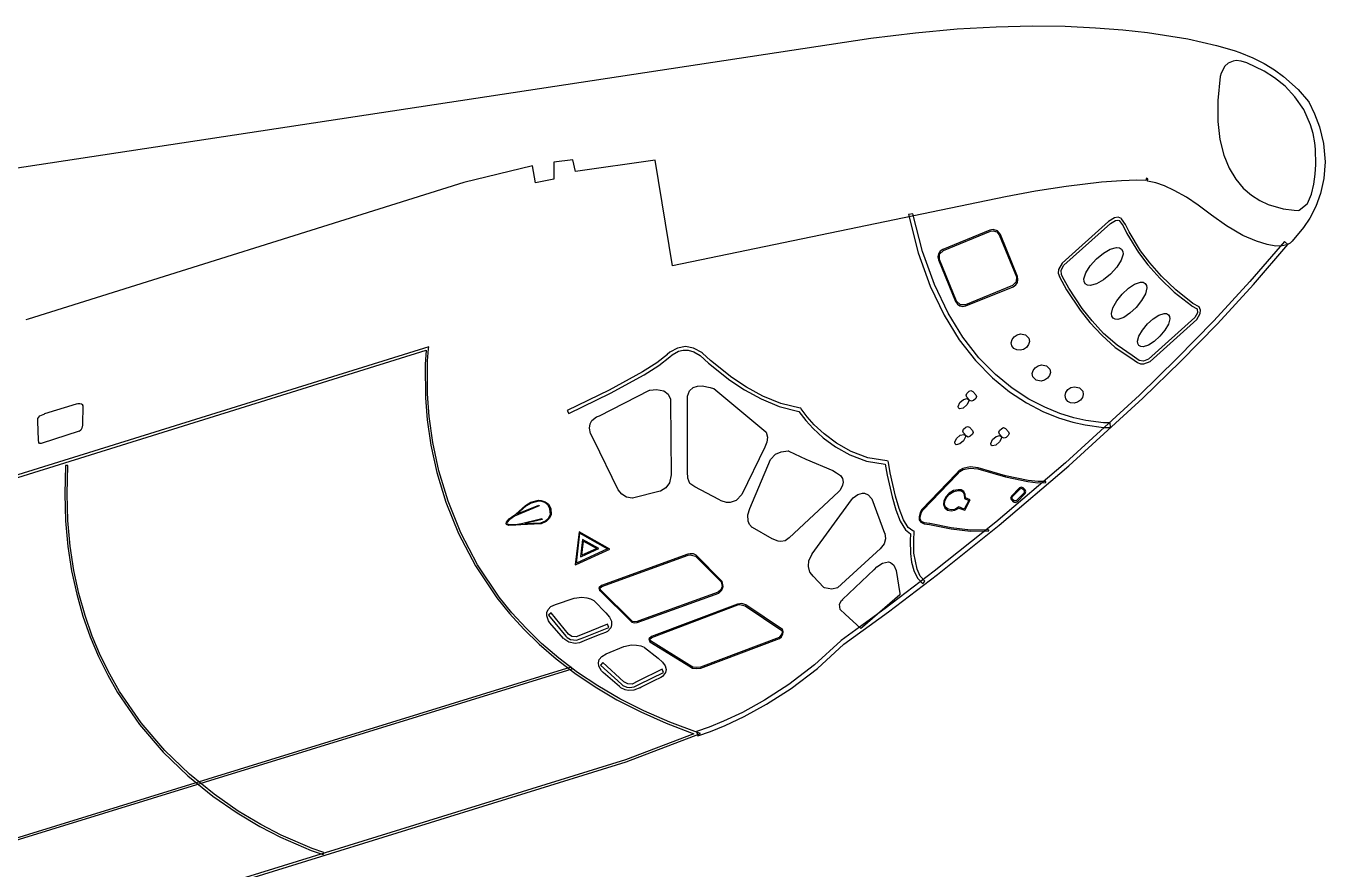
# Model space of a CAD drawing. Extents: x 0 to 206, y -21 to 101.
# Drawn here: x 63.08 to 89.4, y 20.18 to 37.27 of the extents above; entities that cross this region are included whole.
import ezdxf

# ---------------------------------------------------------------- set-up
doc = ezdxf.new("R2010")
doc.units = 0

msp = doc.modelspace()

# ---------------------------------------------------------------- linework, layer by layer
at = {"layer": 'F.SilkS'}
for p, q in [((80.1985, 37.0191), (81.103022, 37.13038)), ((81.103022, 37.13038), (81.949124, 37.206044)), ((81.949124, 37.206044), (82.737088, 37.250437)), ((82.737088, 37.250437), (83.466632, 37.266975)), ((83.466632, 37.266975), (84.13832, 37.259863)), ((84.13832, 37.259863), (84.751306, 37.232714)), ((84.751306, 37.232714), (85.306437, 37.189957)), ((85.306437, 37.189957), (85.803148, 37.134754)), ((85.803148, 37.134754), (86.620745, 37.004142)), ((61.9311, 34.2442), (80.1985, 37.01884)), ((80.1985, 37.01884), (80.1985, 37.0191)), ((86.620745, 37.004142), (87.206073, 36.871695)), ((87.206073, 36.871695), (87.558851, 36.769136)), ((87.558851, 36.769136), (87.677666, 36.727509)), ((87.677666, 36.727509), (87.938721, 36.623341)), ((87.938721, 36.623341), (88.172683, 36.505852)), ((87.37114, 36.451115), (87.295787, 36.312234)), ((87.442824, 36.51549), (87.37114, 36.451115)), ((87.541884, 36.557117), (87.442824, 36.51549)), ((87.601715, 36.564709), (87.541884, 36.557117)), ((87.703879, 36.555735), (87.601715, 36.564709)), ((87.821283, 36.518933), (87.703879, 36.555735)), ((88.169827, 36.349007), (87.821283, 36.518933)), ((88.378671, 36.215403), (88.169827, 36.349007)), ((88.172683, 36.505852), (88.380963, 36.378909)), ((88.380963, 36.378909), (88.564407, 36.246236)), ((87.278571, 36.243456), (87.228336, 35.757357)), ((87.295787, 36.312234), (87.278571, 36.243456)), ((88.591749, 36.044094), (88.378671, 36.215403)), ((88.564407, 36.246236), (88.861022, 35.97948)), ((88.794102, 35.830706), (88.591749, 36.044094)), ((88.971902, 35.571316), (88.794102, 35.830706)), ((88.861022, 35.97948), (89.069866, 35.736205)), ((87.228336, 35.757357), (87.227771, 35.332161)), ((89.110191, 35.262029), (88.971902, 35.571316)), ((89.069866, 35.736205), (89.071559, 35.734144)), ((89.071559, 35.734144), (89.073253, 35.732084)), ((89.073253, 35.732084), (89.192633, 35.489712)), ((87.227771, 35.332161), (87.270387, 34.964002)), ((89.192633, 35.489712), (89.29141, 35.221121)), ((89.160427, 35.087249), (89.110191, 35.262029)), ((89.195422, 34.898471), (89.160427, 35.087249)), ((89.29141, 35.221121), (89.370715, 34.88539)), ((87.270387, 34.964002), (87.349973, 34.648986)), ((89.207558, 34.771753), (89.195422, 34.898471)), ((89.215742, 34.459474), (89.207558, 34.771753)), ((89.370715, 34.88539), (89.402606, 34.513309)), ((74.158012, 34.552307), (73.777012, 34.504499)), ((73.777012, 34.504499), (73.7771, 34.1608)), ((74.215867, 34.320292), (74.158012, 34.552307)), ((75.831027, 34.550952), (74.215867, 34.320292)), ((76.178442, 32.409392), (75.831027, 34.550952)), ((87.349973, 34.648986), (87.46004, 34.383387)), ((89.402606, 34.513309), (89.379464, 34.175517)), ((73.34643, 34.430971), (71.95084, 34.096171)), ((73.404003, 34.086039), (73.34643, 34.430971)), ((87.46004, 34.383387), (87.59466, 34.162859)), ((89.177078, 34.06075), (89.205018, 34.264938)), ((89.205018, 34.264938), (89.215742, 34.459474)), ((71.95084, 34.096171), (63.12604, 31.327771)), ((73.7771, 34.1608), (73.404003, 34.086039)), ((84.156863, 34.013767), (83.534563, 33.916739)), ((84.8754, 34.1023), (84.156863, 34.013767)), ((84.876047, 34.102393), (84.8754, 34.1023)), ((85.2816, 34.130898), (84.876047, 34.102393)), ((85.586682, 34.144473), (85.2816, 34.130898)), ((85.772949, 34.138941), (85.586682, 34.144473)), ((85.782827, 34.184238), (85.772949, 34.138941)), ((85.813871, 34.167925), (85.782827, 34.184238)), ((85.806251, 34.122403), (85.813871, 34.167925)), ((85.974173, 34.085601), (85.806251, 34.122403)), ((86.147457, 34.028113), (85.974173, 34.085601)), ((86.347835, 33.936362), (86.147457, 34.028113)), ((87.59466, 34.162859), (87.747342, 33.983479)), ((87.747342, 33.983479), (87.911877, 33.84138)), ((89.125713, 33.858623), (89.177078, 34.06075)), ((89.379464, 34.175517), (89.312859, 33.87289)), ((82.931172, 33.806362), (76.178442, 32.409392)), ((83.534563, 33.916739), (82.931172, 33.806362)), ((86.597319, 33.797227), (86.347835, 33.936362)), ((86.833539, 33.635344), (86.597319, 33.797227)), ((87.911877, 33.84138), (88.081492, 33.732612)), ((88.081492, 33.732612), (88.249696, 33.652603)), ((89.045562, 33.670522), (89.125713, 33.858623)), ((89.312859, 33.87289), (89.214646, 33.605936)), ((81.0516, 33.4639), (80.961007, 33.444822)), ((80.961007, 33.444822), (81.159974, 32.668796)), ((81.051601, 33.463898), (81.0516, 33.4639)), ((81.24831, 32.695915), (81.051601, 33.463898)), ((87.102779, 33.431608), (86.833539, 33.635344)), ((87.405321, 33.217063), (87.102779, 33.431608)), ((88.249696, 33.652603), (88.555625, 33.56153)), ((88.555625, 33.56153), (88.776887, 33.532799)), ((88.776887, 33.532799), (88.8624, 33.530908)), ((88.8624, 33.530907), (88.877358, 33.531613)), ((88.877358, 33.531613), (89.041047, 33.662479)), ((89.041047, 33.662479), (89.045562, 33.670522)), ((89.214646, 33.605936), (89.095831, 33.375502)), ((85.017089, 33.305625), (84.074468, 32.458366)), ((84.1115, 32.417), (85.054121, 33.264287)), ((85.13788, 33.377197), (85.017089, 33.305625)), ((85.054121, 33.264287), (85.156568, 33.324965)), ((85.209, 33.3908), (85.13788, 33.377197)), ((85.156568, 33.324965), (85.20765, 33.335209)), ((85.20765, 33.335209), (85.2076, 33.3352)), ((85.207889, 33.335315), (85.233853, 33.325691)), ((85.209075, 33.390734), (85.2093, 33.3908)), ((85.275397, 33.362653), (85.209075, 33.390734)), ((85.233853, 33.325691), (85.310053, 33.218362)), ((85.276526, 33.361468), (85.275397, 33.362653)), ((85.358088, 33.24618), (85.276526, 33.361468)), ((85.310053, 33.218362), (85.386253, 33.062039)), ((85.359217, 33.243301), (85.358088, 33.24618)), ((85.43203, 33.094316), (85.359217, 33.243301)), ((87.739472, 33.02391), (87.405321, 33.217063)), ((88.968831, 33.182123), (88.735433, 32.909638)), ((89.095831, 33.375502), (88.968831, 33.182123)), ((82.613447, 33.129034), (81.659819, 32.739765)), ((81.668568, 32.7184), (82.622196, 33.107669)), ((82.6761, 33.141), (82.613447, 33.129034)), ((82.622196, 33.107669), (82.6761, 33.117999)), ((82.764151, 33.113711), (82.676098, 33.14103)), ((82.676098, 33.14103), (82.6761, 33.141)), ((82.6761, 33.117999), (82.6761, 33.118)), ((82.6761, 33.117971), (82.751171, 33.094631)), ((82.751171, 33.094631), (82.802536, 33.031921)), ((82.8237, 33.0407), (82.764151, 33.113711)), ((82.802536, 33.031921), (83.147976, 32.185368)), ((82.823719, 33.040589), (82.8237, 33.0407)), ((83.169159, 32.194064), (82.823719, 33.040589)), ((85.386253, 33.062039), (85.625577, 32.675)), ((85.666839, 32.712921), (85.43203, 33.094316)), ((88.012381, 32.904558), (87.739472, 33.02391)), ((88.231667, 32.83626), (88.012381, 32.904558)), ((88.735433, 32.909638), (88.693382, 32.868462)), ((81.159974, 32.668796), (81.403249, 31.991463)), ((81.488199, 32.027021), (81.24831, 32.695915)), ((81.572048, 32.652897), (81.559348, 32.59236)), ((81.606479, 32.704318), (81.572048, 32.652897)), ((81.592932, 32.538202), (81.593497, 32.644007)), ((81.593497, 32.644007), (81.668568, 32.7184)), ((81.659819, 32.739765), (81.606479, 32.704318)), ((84.771589, 32.54644), (84.912136, 32.663111)), ((84.912136, 32.663111), (85.051271, 32.745633)), ((85.051271, 32.745633), (85.1794, 32.7806)), ((85.1794, 32.7806), (85.236408, 32.773545)), ((85.236408, 32.773545), (85.281564, 32.744927)), ((85.309504, 32.64392), (85.271404, 32.521718)), ((85.281564, 32.744927), (85.306117, 32.698445)), ((85.306117, 32.698445), (85.309504, 32.64392)), ((85.625577, 32.675), (85.814384, 32.425544)), ((85.852823, 32.465807), (85.666839, 32.712921)), ((88.579, 32.8986), (87.880218, 32.086478)), ((87.950486, 32.02628), (88.650114, 32.839672)), ((88.403822, 32.808659), (88.231667, 32.83626)), ((88.534773, 32.811425), (88.403822, 32.808659)), ((88.629882, 32.834906), (88.534773, 32.811425)), ((88.650114, 32.839672), (88.578994, 32.898685)), ((88.693382, 32.868462), (88.629882, 32.834906)), ((81.559348, 32.59236), (81.571483, 32.529481)), ((81.571483, 32.529481), (81.5715, 32.5294)), ((81.5715, 32.5294), (81.91694, 31.68279)), ((81.938372, 31.691621), (81.592932, 32.538202)), ((84.074468, 32.458366), (84.004477, 32.331507)), ((84.058149, 32.317412), (84.111489, 32.417008)), ((84.111489, 32.417008), (84.1115, 32.417)), ((84.553996, 32.264923), (84.644307, 32.405752)), ((84.644307, 32.405752), (84.771589, 32.54644)), ((85.180811, 32.380889), (85.053811, 32.240088)), ((85.271404, 32.521718), (85.180811, 32.380889)), ((85.814384, 32.425544), (86.053144, 32.155119)), ((86.089607, 32.197442), (85.852823, 32.465807)), ((83.147976, 32.185368), (83.147411, 32.079563)), ((83.168594, 32.07062), (83.181294, 32.131156)), ((83.181294, 32.131156), (83.169159, 32.194064)), ((84.004477, 32.331507), (83.995728, 32.255561)), ((83.995728, 32.255561), (84.022257, 32.188731)), ((84.022257, 32.188731), (84.018306, 32.194404)), ((84.018306, 32.194404), (84.069953, 32.095457)), ((84.063229, 32.225802), (84.058149, 32.317412)), ((84.065486, 32.223206), (84.063229, 32.225802)), ((84.119391, 32.120393), (84.065486, 32.223206)), ((84.119673, 32.120139), (84.119391, 32.120393)), ((84.213371, 31.951116), (84.119673, 32.120139)), ((84.515896, 32.142721), (84.553996, 32.264923)), ((84.519282, 32.088083), (84.515896, 32.142721)), ((84.913264, 32.123417), (84.774129, 32.040754)), ((85.053811, 32.240088), (84.913264, 32.123417)), ((86.053144, 32.155119), (86.345808, 31.875973)), ((86.379449, 31.920159), (86.089607, 32.197442)), ((81.403249, 31.991463), (81.682931, 31.406191)), ((81.763365, 31.450357), (81.488199, 32.027021)), ((83.07234, 32.005226), (82.118712, 31.615957)), ((82.127195, 31.594483), (83.080823, 31.983752)), ((83.147411, 32.079563), (83.07234, 32.005226)), ((83.080823, 31.983752), (83.134163, 32.019199)), ((83.134163, 32.019199), (83.168594, 32.07062)), ((84.069953, 32.095457), (84.07, 32.0953)), ((84.07, 32.0953), (84.070282, 32.094877)), ((84.070282, 32.094877), (84.165109, 31.923427)), ((84.165109, 31.923427), (84.438582, 31.509379)), ((84.484586, 31.541781), (84.213371, 31.951116)), ((84.543553, 32.04146), (84.519282, 32.088083)), ((84.588709, 32.012871), (84.543553, 32.04146)), ((84.646, 32.0059), (84.588709, 32.012871)), ((84.774129, 32.040754), (84.646, 32.0059)), ((84.646, 32.0059), (84.646, 32.0059)), ((85.292859, 31.835157), (85.418166, 31.9529)), ((85.418166, 31.9529), (85.543755, 32.038498)), ((85.543755, 32.038498), (85.662006, 32.078771)), ((85.662006, 32.078771), (85.716193, 32.075582)), ((85.716193, 32.075582), (85.76022, 32.051339)), ((85.76022, 32.051339), (85.78562, 32.009175)), ((85.792393, 31.958206), (85.763606, 31.841169)), ((85.78562, 32.009175), (85.792393, 31.958206)), ((86.345808, 31.875973), (86.694917, 31.600299)), ((86.726018, 31.646234), (86.379449, 31.920159)), ((87.880218, 32.086478), (87.151521, 31.294507)), ((87.220942, 31.233321), (87.950486, 32.02628)), ((81.91694, 31.68279), (81.9525, 31.629563)), ((82.012879, 31.616408), (81.938372, 31.691621)), ((81.9525, 31.629563), (82.003864, 31.59516)), ((82.003864, 31.59516), (82.064542, 31.582545)), ((82.118712, 31.615957), (82.012879, 31.616408)), ((82.064542, 31.582545), (82.127195, 31.594483)), ((85.1049, 31.558015), (85.181664, 31.695655)), ((85.181664, 31.695655), (85.292859, 31.835157)), ((85.686842, 31.70367), (85.575647, 31.564139)), ((85.763606, 31.841169), (85.686842, 31.70367)), ((86.694917, 31.600299), (86.696046, 31.599368)), ((86.696046, 31.599368), (86.697457, 31.598578)), ((86.697457, 31.598578), (86.81345, 31.534824)), ((86.85076, 31.577541), (86.726018, 31.646234)), ((63.126322, 31.327546), (63.079473, 31.313039)), ((63.12604, 31.327771), (63.126322, 31.327546)), ((81.682931, 31.406191), (81.9914, 30.906319)), ((82.066189, 30.958952), (81.763365, 31.450357)), ((84.438582, 31.509379), (84.638113, 31.25727)), ((84.681577, 31.292777), (84.484586, 31.541781)), ((85.076396, 31.441119), (85.1049, 31.558015)), ((85.082887, 31.390122), (85.076396, 31.441119)), ((85.108569, 31.347986), (85.082887, 31.390122)), ((85.152596, 31.323602), (85.108569, 31.347986)), ((85.325034, 31.360685), (85.206501, 31.320299)), ((85.450623, 31.446396), (85.325034, 31.360685)), ((85.575647, 31.564139), (85.450623, 31.446396)), ((85.805678, 31.229256), (85.92026, 31.333339)), ((86.765472, 31.360072), (85.822568, 30.512842)), ((85.92026, 31.333339), (86.03456, 31.408354)), ((86.03456, 31.408354), (86.141522, 31.442729)), ((86.141522, 31.442729), (86.190064, 31.438947)), ((86.190064, 31.438947), (86.229293, 31.416595)), ((86.229293, 31.416595), (86.251871, 31.3781)), ((86.256951, 31.332182), (86.229293, 31.22728)), ((86.251871, 31.3781), (86.256951, 31.332182)), ((86.81853, 31.453064), (86.765472, 31.360072)), ((86.8025, 31.3188), (86.871927, 31.438039)), ((86.81345, 31.534824), (86.81853, 31.453064)), ((86.853864, 31.574098), (86.85076, 31.577541)), ((86.880111, 31.50978), (86.853864, 31.574098)), ((86.871927, 31.438039), (86.880111, 31.50978)), ((84.638113, 31.25727), (84.876873, 30.999601)), ((84.91695, 31.038664), (84.681577, 31.292777)), ((85.2065, 31.3203), (85.152596, 31.323602)), ((85.206501, 31.320299), (85.2065, 31.3203)), ((85.632111, 30.982848), (85.703231, 31.105417)), ((85.703231, 31.105417), (85.805678, 31.229256)), ((85.8596, 30.4716), (86.802504, 31.31883)), ((86.157891, 31.104711), (86.055727, 30.980844)), ((86.229293, 31.22728), (86.157891, 31.104711)), ((87.151521, 31.294507), (86.403068, 30.527117)), ((86.472207, 30.465169), (87.220942, 31.233321)), ((86.802504, 31.31883), (86.8025, 31.3188)), ((81.9914, 30.906319), (82.320189, 30.485244)), ((82.388769, 30.545948), (82.066189, 30.958952)), ((83.044425, 30.849917), (83.060794, 30.913614)), ((83.057125, 30.784836), (83.044425, 30.849917)), ((83.060794, 30.913614), (83.101716, 30.969268)), ((83.101716, 30.969268), (83.162111, 31.009965)), ((83.162111, 31.009965), (83.232667, 31.027886)), ((83.232667, 31.027886), (83.332291, 31.009033)), ((83.332291, 31.009033), (83.400024, 30.93845)), ((83.396073, 30.809672), (83.355151, 30.754243)), ((83.412442, 30.873369), (83.396073, 30.809672)), ((83.400024, 30.93845), (83.412442, 30.873369)), ((84.876873, 30.999601), (85.153451, 30.754773)), ((85.18873, 30.797703), (84.91695, 31.038664)), ((85.604736, 30.877946), (85.632111, 30.982848)), ((85.609533, 30.832029), (85.604736, 30.877946)), ((85.632111, 30.793647), (85.609533, 30.832029)), ((85.826845, 30.801774), (85.719601, 30.767399)), ((85.941145, 30.876873), (85.826845, 30.801774)), ((86.055727, 30.980844), (85.941145, 30.876873)), ((71.2436, 30.7632), (42.2348, 21.7306)), ((42.277132, 21.694997), (71.189932, 30.697737)), ((71.189882, 30.697826), (71.167304, 30.405613)), ((71.217822, 30.480176), (71.238706, 30.727007)), ((71.238706, 30.727007), (71.243504, 30.762962)), ((76.076565, 30.611068), (75.862359, 30.443287)), ((75.901306, 30.385094), (76.123979, 30.560467)), ((76.129341, 30.657719), (76.07459, 30.609092)), ((76.07459, 30.609092), (76.076565, 30.611068)), ((76.123979, 30.560467), (76.124826, 30.561398)), ((76.124826, 30.561398), (76.125672, 30.562443)), ((76.125672, 30.562443), (76.172803, 30.604155)), ((76.279765, 30.7412), (76.129341, 30.657719)), ((76.172803, 30.604155), (76.30319, 30.676037)), ((76.4443, 30.7701), (76.279765, 30.7412)), ((76.30319, 30.676037), (76.393219, 30.69853)), ((76.393219, 30.69853), (76.4971, 30.6986)), ((76.444327, 30.770201), (76.4443, 30.7702)), ((76.607169, 30.741499), (76.444327, 30.770201)), ((76.4971, 30.6986), (76.613658, 30.665298)), ((76.785816, 30.642326), (76.607169, 30.741499)), ((76.613658, 30.665298), (76.742633, 30.587884)), ((76.742633, 30.587884), (76.906604, 30.433057)), ((76.787791, 30.640746), (76.785816, 30.642326)), ((76.789485, 30.63894), (76.787791, 30.640746)), ((76.950069, 30.488403), (76.789485, 30.63894)), ((82.723767, 30.204403), (82.388769, 30.545948)), ((83.0972, 30.732399), (83.057125, 30.784836)), ((83.15562, 30.70206), (83.0972, 30.732399)), ((83.2242, 30.6954), (83.15562, 30.70206)), ((83.294756, 30.713547), (83.2242, 30.6954)), ((83.355151, 30.754243), (83.294756, 30.713547)), ((85.153451, 30.754773), (85.465871, 30.541075)), ((85.494941, 30.588238), (85.18873, 30.797703)), ((85.465871, 30.541075), (85.602749, 30.446361)), ((85.495787, 30.587702), (85.494941, 30.588238)), ((85.636051, 30.490815), (85.495787, 30.587702)), ((85.67134, 30.771154), (85.632111, 30.793647)), ((85.7196, 30.7674), (85.67134, 30.771154)), ((85.719601, 30.767399), (85.7196, 30.7674)), ((71.167304, 30.405613), (71.17182, 29.734376)), ((71.216128, 29.811197), (71.217822, 30.480176)), ((75.862359, 30.443287), (75.572235, 30.257924)), ((75.606948, 30.196767), (75.901306, 30.385094)), ((76.906604, 30.433057), (77.340379, 30.087109)), ((77.382151, 30.144403), (76.950069, 30.488403)), ((82.320189, 30.485244), (82.66196, 30.136276)), ((83.470225, 30.223688), (83.486593, 30.287386)), ((83.486593, 30.287386), (83.527516, 30.342955)), ((83.527516, 30.342955), (83.587911, 30.383539)), ((83.587911, 30.383539), (83.658467, 30.401714)), ((83.658467, 30.401714), (83.758091, 30.382833)), ((83.758091, 30.382833), (83.825542, 30.312278)), ((83.825542, 30.312278), (83.838242, 30.247282)), ((85.602749, 30.446361), (85.599644, 30.449042)), ((85.599644, 30.449042), (85.660322, 30.419889)), ((85.637745, 30.489376), (85.636051, 30.490815)), ((85.724669, 30.47439), (85.637745, 30.489376)), ((86.403068, 30.527117), (85.645302, 29.788824)), ((85.660322, 30.419889), (85.731442, 30.419324)), ((85.714159, 29.726227), (86.472207, 30.465169)), ((85.8226, 30.5128), (85.724669, 30.47439)), ((85.731442, 30.419324), (85.859571, 30.471535)), ((85.822568, 30.512842), (85.8226, 30.5128)), ((85.859571, 30.471535), (85.8596, 30.4716)), ((75.572235, 30.257924), (74.89462, 29.885814)), ((74.926511, 29.824036), (75.606948, 30.196767)), ((77.340379, 30.087109), (77.636712, 29.892037)), ((77.676791, 29.950319), (77.382151, 30.144403)), ((82.66196, 30.136276), (83.009093, 29.852812)), ((83.06328, 29.927459), (82.723767, 30.204403)), ((83.482642, 30.158664), (83.470225, 30.223688)), ((83.550376, 30.088081), (83.482642, 30.158664)), ((83.65, 30.0692), (83.550376, 30.088081)), ((83.720556, 30.087375), (83.65, 30.069228)), ((83.65, 30.069228), (83.65, 30.0692)), ((83.780951, 30.127987), (83.720556, 30.087375)), ((83.821873, 30.183556), (83.780951, 30.127987)), ((83.838242, 30.247282), (83.821873, 30.183556)), ((71.250842, 29.351965), (71.216128, 29.811197)), ((74.89462, 29.885814), (74.048236, 29.475774)), ((74.076741, 29.412556), (74.926511, 29.824036)), ((74.6999, 29.3678), (75.71533, 29.889798)), ((75.71533, 29.889798), (75.719563, 29.890504)), ((75.719563, 29.890504), (75.858134, 29.902667)), ((75.858134, 29.902667), (76.006018, 29.872752)), ((76.006018, 29.872752), (76.092943, 29.806317)), ((76.092943, 29.806317), (76.137534, 29.707257)), ((76.4872, 29.7643), (76.487482, 29.766586)), ((76.4872, 28.2305), (76.4872, 29.7643)), ((76.487482, 29.766586), (76.523607, 29.874592)), ((76.523607, 29.874592), (76.595855, 29.94272)), ((76.595855, 29.94272), (76.685602, 29.971648)), ((76.685602, 29.971648), (76.778735, 29.974442)), ((76.778735, 29.974442), (76.941859, 29.944583)), ((76.941859, 29.944583), (77.013262, 29.920651)), ((77.013262, 29.920651), (77.020035, 29.917913)), ((77.020035, 29.917913), (78.071315, 29.042009)), ((77.636712, 29.892037), (77.97425, 29.708706)), ((78.011789, 29.768399), (77.676791, 29.950319)), ((78.377266, 29.61885), (78.011789, 29.768399)), ((82.128293, 29.78526), (82.144662, 29.822288)), ((82.142122, 29.747076), (82.128293, 29.78526)), ((82.203929, 29.681092), (82.142122, 29.747076)), ((82.144662, 29.822288), (82.189536, 29.864141)), ((82.189536, 29.864141), (82.227918, 29.878394)), ((82.227918, 29.878394), (82.264889, 29.861601)), ((82.264889, 29.861601), (82.326413, 29.795618)), ((82.340807, 29.757433), (82.323873, 29.720631)), ((82.326413, 29.795618), (82.340807, 29.757433)), ((83.009093, 29.852812), (83.352839, 29.628163)), ((83.399406, 29.708173), (83.06328, 29.927459)), ((84.137407, 29.778545), (84.153494, 29.842214)), ((84.149825, 29.713464), (84.137407, 29.778545)), ((85.645302, 29.788824), (84.143312, 28.417144)), ((84.153494, 29.842214), (84.194416, 29.897868)), ((84.194416, 29.897868), (84.255093, 29.938565)), ((84.255093, 29.938565), (84.325367, 29.956514)), ((84.325367, 29.956514), (84.425273, 29.937662)), ((84.425273, 29.937662), (84.492724, 29.86705)), ((84.505142, 29.801997), (84.488773, 29.7383)), ((84.492724, 29.86705), (84.505142, 29.801997)), ((63.463009, 29.411759), (64.100548, 29.6105)), ((64.100548, 29.6105), (64.101112, 29.610754)), ((64.101112, 29.610754), (64.133286, 29.616991)), ((64.133286, 29.616991), (64.171103, 29.616286)), ((64.171103, 29.616286), (64.206663, 29.607678)), ((64.206663, 29.607678), (64.222185, 29.595571)), ((64.222185, 29.595571), (64.228394, 29.572372)), ((64.2284, 29.5751), (64.225013, 29.182811)), ((64.228394, 29.572372), (64.2284, 29.5751)), ((71.17182, 29.734376), (71.20992, 29.28522)), ((76.137534, 29.707257), (76.142049, 29.659392)), ((76.142049, 29.659392), (76.156443, 28.172732)), ((77.97425, 29.708706), (78.344243, 29.556899)), ((78.344243, 29.556899), (78.738225, 29.456456)), ((78.764475, 29.521822), (78.377266, 29.61885)), ((78.779433, 29.519395), (78.764475, 29.521822)), ((78.787899, 29.506638), (78.779433, 29.519395)), ((78.907561, 29.349948), (78.787899, 29.506638)), ((81.967173, 29.55968), (82.00358, 29.636472)), ((81.973382, 29.526547), (81.967173, 29.55968)), ((81.9985, 29.5084), (81.973382, 29.526547)), ((82.073007, 29.525418), (81.9985, 29.5084)), ((82.00358, 29.636472), (82.077522, 29.700876)), ((82.146949, 29.589793), (82.073007, 29.525418)), ((82.077522, 29.700876), (82.152029, 29.717894)), ((82.183073, 29.666614), (82.146949, 29.589793)), ((82.152029, 29.717894), (82.177147, 29.699718)), ((82.177147, 29.699718), (82.183073, 29.666614)), ((82.2409, 29.6643), (82.203929, 29.681092)), ((82.279, 29.678552), (82.2409, 29.6643)), ((82.323873, 29.720631), (82.279, 29.678552)), ((83.352839, 29.628163), (83.686425, 29.455641)), ((83.724526, 29.539743), (83.399406, 29.708173)), ((84.031019, 29.415509), (83.724526, 29.539743)), ((84.1899, 29.661028), (84.149825, 29.713464)), ((84.24832, 29.63066), (84.1899, 29.661028)), ((84.211609, 28.353587), (85.714159, 29.726227)), ((84.3169, 29.624), (84.24832, 29.63066)), ((84.387456, 29.642175), (84.3169, 29.624)), ((84.447851, 29.682646), (84.387456, 29.642175)), ((84.488773, 29.7383), (84.447851, 29.682646)), ((63.321333, 29.315917), (63.36282, 29.370329)), ((63.32218, 29.252473), (63.321333, 29.315917)), ((63.3298, 28.8809), (63.32218, 29.252473)), ((63.36282, 29.370329), (63.461033, 29.411279)), ((63.461033, 29.411279), (63.463009, 29.411759)), ((71.20992, 29.28522), (71.285273, 28.775668)), ((71.324219, 28.827455), (71.250842, 29.351965)), ((74.048236, 29.475774), (74.076741, 29.412556)), ((74.50972, 29.205021), (74.548667, 29.272416)), ((74.548667, 29.272416), (74.643211, 29.345878)), ((74.643211, 29.345878), (74.699938, 29.367637)), ((74.699938, 29.367637), (74.6999, 29.3678)), ((78.738225, 29.456456), (78.881312, 29.272024)), ((78.881312, 29.272024), (79.032019, 29.108392)), ((79.052905, 29.188178), (78.907561, 29.349948)), ((83.686425, 29.455641), (84.001385, 29.328331)), ((84.001385, 29.328331), (84.289534, 29.239374)), ((84.310983, 29.328782), (84.031019, 29.415509)), ((84.289534, 29.239374), (84.543534, 29.181942)), ((84.557081, 29.272846), (84.310983, 29.328782)), ((84.917196, 29.226561), (84.557081, 29.272846)), ((85.050687, 29.223005), (84.917196, 29.226561)), ((85.054074, 29.130578), (85.050687, 29.223005)), ((64.157549, 29.053525), (63.383978, 28.805706)), ((64.191415, 29.078615), (64.156138, 29.053299)), ((64.156138, 29.053299), (64.157549, 29.053525)), ((64.210042, 29.115924), (64.191415, 29.078615)), ((64.225, 29.1814), (64.210042, 29.115924)), ((64.225013, 29.182811), (64.225, 29.1814)), ((74.495891, 29.116516), (74.50972, 29.205021)), ((74.519034, 29.009413), (74.495891, 29.116516)), ((74.587049, 28.882187), (74.519034, 29.009413)), ((78.071315, 29.042009), (78.074984, 29.036252)), ((78.074984, 29.036252), (78.10377, 28.934483)), ((79.032019, 29.108392), (79.232679, 28.924186)), ((79.251589, 29.001008), (79.052905, 29.188178)), ((79.500791, 28.811214), (79.251589, 29.001008)), ((81.93608, 28.910026), (82.00974, 28.974401)), ((82.00974, 28.974401), (82.084246, 28.991419)), ((82.060311, 29.05886), (82.077245, 29.095634)), ((82.074704, 29.020676), (82.060311, 29.05886)), ((82.136229, 28.954692), (82.074704, 29.020676)), ((82.077245, 29.095634), (82.122118, 29.137713)), ((82.084246, 28.991419), (82.109364, 28.973272)), ((82.109364, 28.973272), (82.115291, 28.940139)), ((82.122118, 29.137713), (82.160218, 29.151994)), ((82.160218, 29.151994), (82.196907, 29.135201)), ((82.196907, 29.135201), (82.258996, 29.06919)), ((82.25646, 28.993942), (82.211587, 28.952088)), ((82.272829, 29.030969), (82.25646, 28.993942)), ((82.258996, 29.06919), (82.259, 29.0689)), ((82.259, 29.0689), (82.272829, 29.030969)), ((82.739304, 28.950475), (82.813811, 28.967493)), ((82.789789, 29.034931), (82.80644, 29.071958)), ((82.8039, 28.997), (82.789789, 29.034931)), ((82.803922, 28.996704), (82.8039, 28.997)), ((82.865729, 28.930692), (82.803922, 28.996704)), ((82.80644, 29.071958), (82.851313, 29.113812)), ((82.813811, 28.967493), (82.838647, 28.949318)), ((82.851313, 29.113812), (82.889696, 29.128064)), ((82.889696, 29.128064), (82.926384, 29.1113)), ((82.926384, 29.1113), (82.987909, 29.045288)), ((82.985369, 28.97033), (82.940495, 28.928251)), ((83.002302, 29.007132), (82.985369, 28.97033)), ((82.987909, 29.045288), (83.002302, 29.007132)), ((84.543534, 29.181942), (84.915785, 29.134303)), ((84.915785, 29.134303), (85.054074, 29.130578)), ((63.329813, 28.877575), (63.3298, 28.8809)), ((63.339409, 28.829287), (63.329813, 28.877575)), ((63.355213, 28.809278), (63.339409, 28.829287)), ((63.3713, 28.804), (63.355213, 28.809278)), ((63.388776, 28.807936), (63.371278, 28.804041)), ((63.371278, 28.804041), (63.3713, 28.804)), ((63.383978, 28.805706), (63.388776, 28.807936)), ((71.285273, 28.775668), (71.40804, 28.217151)), ((71.44755, 28.251101), (71.324219, 28.827455)), ((75.078398, 27.870397), (74.587049, 28.882187)), ((78.049019, 28.729956), (77.586739, 27.776582)), ((78.08853, 28.836213), (78.049019, 28.729956)), ((78.10377, 28.934483), (78.08853, 28.836213)), ((79.232679, 28.924186), (79.481317, 28.739613)), ((79.481317, 28.739613), (79.775392, 28.574993)), ((79.797971, 28.641429), (79.500791, 28.811214)), ((81.899673, 28.83298), (81.93608, 28.910026)), ((81.9056, 28.799875), (81.899673, 28.83298)), ((81.931, 28.7817), (81.9056, 28.799875)), ((82.005224, 28.798944), (81.931, 28.7817)), ((82.079166, 28.863121), (82.005224, 28.798944)), ((82.115291, 28.940139), (82.079166, 28.863121)), ((82.1732, 28.9379), (82.136229, 28.954692)), ((82.211587, 28.952088), (82.173204, 28.937836)), ((82.628956, 28.80928), (82.665362, 28.886072)), ((82.635165, 28.776175), (82.628956, 28.80928)), ((82.66, 28.758), (82.635165, 28.776175)), ((82.734789, 28.775018), (82.66, 28.758)), ((82.665362, 28.886072), (82.739304, 28.950475)), ((82.808449, 28.839393), (82.734789, 28.775018)), ((82.844855, 28.916214), (82.808449, 28.839393)), ((82.838647, 28.949318), (82.844855, 28.916214)), ((82.9027, 28.9139), (82.865729, 28.930692)), ((82.940495, 28.928251), (82.902678, 28.91397)), ((77.746209, 27.49165), (78.165873, 28.479737)), ((78.165873, 28.479737), (78.167284, 28.482277)), ((78.167284, 28.482277), (78.268319, 28.58907)), ((78.268319, 28.58907), (78.385441, 28.639927)), ((78.385441, 28.639927), (78.522319, 28.655901)), ((78.522319, 28.655901), (78.531915, 28.655421)), ((78.531915, 28.655421), (78.540381, 28.651272)), ((78.540381, 28.651272), (78.885256, 28.490885)), ((78.885256, 28.490885), (79.42684, 28.260366)), ((79.775392, 28.574993), (80.113212, 28.450533)), ((80.139742, 28.514429), (79.797971, 28.641429)), ((80.113212, 28.450533), (80.492236, 28.386582)), ((80.523846, 28.452877), (80.139742, 28.514429)), ((80.552068, 28.451381), (80.523846, 28.452877)), ((80.556302, 28.423328), (80.552068, 28.451381)), ((63.8804, 28.3616), (63.864596, 27.788464)), ((63.926684, 28.359036), (63.8804, 28.361604)), ((63.91088, 27.788524), (63.926684, 28.359036)), ((71.40804, 28.217151), (71.588944, 27.621098)), ((71.632405, 27.63628), (71.44755, 28.251101)), ((76.1565, 28.1726), (76.122069, 28.009843)), ((76.156443, 28.172732), (76.1565, 28.1726)), ((76.487216, 28.230236), (76.4872, 28.2305)), ((76.491732, 28.103067), (76.487216, 28.230236)), ((79.42684, 28.260366), (79.43192, 28.258532)), ((79.43192, 28.258532), (79.504734, 28.211147)), ((79.504734, 28.211147), (79.505, 28.2112)), ((79.505, 28.2112), (79.582329, 28.158537)), ((80.492236, 28.386582), (80.5309, 28.163203)), ((80.592708, 28.211125), (80.556302, 28.423328)), ((80.696283, 27.74052), (80.592708, 28.211125)), ((81.930147, 28.194984), (81.235881, 27.47179)), ((81.254015, 27.45724), (81.947152, 28.179503)), ((81.991389, 28.258992), (81.929018, 28.193685)), ((81.929018, 28.193685), (81.930147, 28.194984)), ((81.947152, 28.179503), (81.947717, 28.180181)), ((81.947717, 28.180181), (82.005854, 28.240971)), ((82.062227, 28.300845), (81.991389, 28.258992)), ((82.005854, 28.240971), (82.071894, 28.279862)), ((82.2087, 28.3322), (82.062227, 28.300845)), ((82.071894, 28.279862), (82.209901, 28.309015)), ((82.208689, 28.332142), (82.209, 28.3322)), ((82.3752, 28.3136), (82.208689, 28.332142)), ((82.209901, 28.309015), (82.36851, 28.291404)), ((82.36851, 28.291404), (82.925616, 28.132315)), ((82.375283, 28.31353), (82.3752, 28.3136)), ((82.375565, 28.313502), (82.375283, 28.31353)), ((82.93126, 28.154724), (82.375565, 28.313502)), ((84.143312, 28.417144), (82.728812, 27.215104)), ((82.796829, 27.150617), (84.211609, 28.353587)), ((76.046151, 27.907933), (75.933827, 27.842401)), ((76.122069, 28.009843), (76.046151, 27.907933)), ((76.532089, 27.996839), (76.491732, 28.103067)), ((76.629738, 27.928061), (76.532089, 27.996839)), ((77.119111, 27.669151), (76.629738, 27.928061)), ((79.628049, 27.959656), (79.576402, 27.863107)), ((79.582329, 28.158537), (79.62692, 28.094388)), ((79.62692, 28.094388), (79.63962, 28.02403)), ((79.63962, 28.02403), (79.628049, 27.959656)), ((80.5309, 28.163203), (80.629114, 27.72305)), ((82.925616, 28.132315), (83.381687, 28.034751)), ((83.386202, 28.058147), (82.93126, 28.154724)), ((83.2117, 27.9072), (83.046882, 27.739673)), ((83.211765, 27.907296), (83.2117, 27.9072)), ((83.2493, 27.9231), (83.211765, 27.907296)), ((83.249264, 27.923084), (83.2493, 27.9231)), ((83.2868, 27.9079), (83.249264, 27.923084)), ((83.286836, 27.907831), (83.2868, 27.9079)), ((83.3255, 27.8699), (83.286836, 27.907831)), ((83.381687, 28.034751), (83.585169, 28.011383)), ((83.587144, 28.034892), (83.386202, 28.058147)), ((83.585169, 28.011383), (83.7466, 28.016548)), ((83.742931, 28.039351), (83.587144, 28.034892)), ((83.7466, 28.016548), (83.742931, 28.039351)), ((63.864596, 27.788464), (63.881529, 27.241856)), ((63.927813, 27.244569), (63.91088, 27.788524)), ((73.308341, 27.615427), (73.466385, 27.660498)), ((73.4663, 27.6414), (73.316158, 27.598643)), ((73.466385, 27.660498), (73.4663, 27.6605)), ((73.4663, 27.6605), (73.51964, 27.654065)), ((73.466315, 27.641385), (73.4663, 27.6414)), ((73.514575, 27.635882), (73.466315, 27.641385)), ((73.51964, 27.654065), (73.598662, 27.625561)), ((75.078963, 27.869466), (75.078398, 27.870397)), ((75.15488, 27.777095), (75.078963, 27.869466)), ((75.244909, 27.717038), (75.15488, 27.777095)), ((75.3657, 27.697), (75.244909, 27.717038)), ((75.36769, 27.697057), (75.365714, 27.697029)), ((75.933545, 27.842147), (75.36769, 27.697057)), ((75.933827, 27.842401), (75.933545, 27.842147)), ((77.166242, 27.641691), (77.119111, 27.669151)), ((77.271793, 27.610054), (77.166242, 27.641691)), ((77.467924, 27.654437), (77.346286, 27.609902)), ((77.583635, 27.771079), (77.467924, 27.654437)), ((77.585328, 27.773845), (77.583635, 27.771079)), ((77.586739, 27.776582), (77.585328, 27.773845)), ((79.543382, 27.82512), (78.547421, 26.893787)), ((79.01225, 26.568876), (79.805858, 27.665536)), ((79.544229, 27.8256), (79.543382, 27.82512)), ((79.576402, 27.863107), (79.544229, 27.8256)), ((79.805858, 27.665536), (79.80614, 27.666016)), ((79.80614, 27.666016), (79.840853, 27.705019)), ((79.840853, 27.705019), (79.93314, 27.774531)), ((79.93314, 27.774531), (80.033611, 27.802358)), ((80.033611, 27.802358), (80.071147, 27.79914)), ((80.071147, 27.79914), (80.1465, 27.76502)), ((80.1465, 27.76502), (80.213669, 27.69246)), ((80.213669, 27.69246), (80.216773, 27.687832)), ((80.216773, 27.687832), (80.479239, 26.988571)), ((80.629114, 27.72305), (80.704749, 27.464648)), ((80.77079, 27.486407), (80.696283, 27.74052)), ((81.677871, 27.645179), (81.670534, 27.567652)), ((81.716536, 27.724624), (81.677871, 27.645179)), ((81.688595, 27.570362), (81.695651, 27.63993)), ((81.695651, 27.63993), (81.731775, 27.714126)), ((81.783422, 27.797466), (81.716536, 27.724624)), ((81.731775, 27.714126), (81.795275, 27.783242)), ((81.877402, 27.852104), (81.783422, 27.797466)), ((81.795275, 27.783242), (81.883893, 27.834776)), ((81.9711, 27.8709), (81.877402, 27.852104)), ((81.883893, 27.834776), (81.971946, 27.852415)), ((82.028109, 27.8674), (81.9711, 27.8709)), ((81.9711, 27.8709), (81.9711, 27.8709)), ((81.971946, 27.852415), (81.9719, 27.8524)), ((81.971947, 27.852386), (82.025287, 27.849141)), ((82.025287, 27.849141), (82.068184, 27.821652)), ((82.08286, 27.832517), (82.028109, 27.8674)), ((82.068184, 27.821652), (82.089351, 27.770401)), ((82.107413, 27.774521), (82.08286, 27.832517)), ((82.089351, 27.770401), (82.096124, 27.697954)), ((82.185589, 27.654774), (82.09302, 27.476184)), ((82.096124, 27.697954), (82.095842, 27.691379)), ((82.095842, 27.691379), (82.185589, 27.654774)), ((82.101769, 27.452704), (82.211271, 27.664229)), ((82.114469, 27.703683), (82.107413, 27.774521)), ((82.211271, 27.664229), (82.114469, 27.703683)), ((83.0469, 27.7397), (83.031942, 27.701995)), ((83.031942, 27.701995), (83.047747, 27.664601)), ((83.046882, 27.739673), (83.0469, 27.7397)), ((83.047747, 27.664601), (83.086411, 27.626585)), ((83.063836, 27.681187), (83.063271, 27.723577)), ((83.063271, 27.723577), (83.0633, 27.7235)), ((83.0633, 27.7235), (83.228118, 27.891027)), ((83.1025, 27.6432), (83.063836, 27.681187)), ((83.10255, 27.643078), (83.1025, 27.6432)), ((83.145165, 27.643473), (83.10255, 27.643078)), ((83.3097, 27.811), (83.145165, 27.643473)), ((83.1615, 27.6273), (83.326035, 27.794855)), ((83.228118, 27.891027), (83.249285, 27.900086)), ((83.249285, 27.900086), (83.2493, 27.9001)), ((83.2493, 27.900127), (83.270467, 27.891463)), ((83.270467, 27.891463), (83.2704, 27.8914)), ((83.2704, 27.8914), (83.309347, 27.853469)), ((83.309347, 27.853469), (83.309629, 27.811023)), ((83.309629, 27.811023), (83.3097, 27.811)), ((83.341275, 27.832503), (83.325471, 27.869926)), ((83.325471, 27.869926), (83.3255, 27.8699)), ((83.326035, 27.794855), (83.341275, 27.832503)), ((71.588944, 27.621098), (71.84633, 26.98147)), ((71.890074, 26.996539), (71.632405, 27.63628)), ((72.967982, 27.350279), (73.006647, 27.37788)), ((73.480694, 27.542538), (72.97721, 27.333722)), ((73.006647, 27.37788), (73.199122, 27.549189)), ((73.035347, 27.378341), (73.473638, 27.559782)), ((73.210889, 27.53472), (73.035347, 27.378341)), ((73.199122, 27.549189), (73.199686, 27.549443)), ((73.199686, 27.549443), (73.308341, 27.615427)), ((73.316158, 27.598643), (73.210889, 27.53472)), ((73.473638, 27.559782), (73.480694, 27.542538)), ((73.590493, 27.608732), (73.514575, 27.635882)), ((73.654275, 27.562758), (73.590493, 27.608732)), ((73.598662, 27.625561), (73.668089, 27.57541)), ((73.696326, 27.486163), (73.654275, 27.562758)), ((73.668089, 27.57541), (73.714373, 27.491252)), ((73.705922, 27.365203), (73.696326, 27.486163)), ((73.714373, 27.491252), (73.724815, 27.362474)), ((77.3463, 27.6098), (77.271793, 27.610054)), ((77.346286, 27.609902), (77.3463, 27.6099)), ((77.70444, 27.361038), (77.746209, 27.49165)), ((80.704749, 27.464648), (80.795342, 27.232944)), ((80.857997, 27.262436), (80.77079, 27.486407)), ((81.208223, 27.424913), (81.175486, 27.321112)), ((81.198418, 27.318698), (81.228615, 27.412903)), ((81.235317, 27.471084), (81.208223, 27.424913)), ((81.228615, 27.412903), (81.254015, 27.45724)), ((81.235881, 27.47179), (81.235317, 27.471084)), ((81.670534, 27.567652), (81.698474, 27.501867)), ((81.712867, 27.513692), (81.688595, 27.570362)), ((81.698474, 27.501867), (81.753789, 27.458997)), ((81.763102, 27.474914), (81.712867, 27.513692)), ((81.753789, 27.458997), (81.824627, 27.441782)), ((81.828013, 27.459505), (81.763102, 27.474914)), ((81.824627, 27.441782), (81.904213, 27.454086)), ((81.901955, 27.472064), (81.828013, 27.459505)), ((81.978438, 27.517332), (81.901955, 27.472064)), ((81.904213, 27.454086), (81.985211, 27.499778)), ((81.982671, 27.52086), (81.978438, 27.517332)), ((82.09302, 27.476184), (81.982671, 27.52086)), ((81.985211, 27.499778), (82.101769, 27.452704)), ((83.086411, 27.626585), (83.0864, 27.6266)), ((83.0864, 27.6266), (83.123936, 27.611529)), ((83.123936, 27.611529), (83.161471, 27.627306)), ((83.161471, 27.627306), (83.1615, 27.6273)), ((63.881529, 27.241856), (63.928942, 26.721241)), ((63.974662, 26.726663), (63.927813, 27.244569)), ((72.80768, 27.189102), (72.813889, 27.215772)), ((72.81784, 27.167484), (72.80768, 27.189102)), ((72.813889, 27.215772), (72.872309, 27.282461)), ((72.8661, 27.1477), (72.81784, 27.167484)), ((72.830454, 27.207484), (72.826503, 27.190692)), ((72.826503, 27.190692), (72.831019, 27.180814)), ((72.884923, 27.267513), (72.830454, 27.207484)), ((72.831019, 27.180814), (72.869119, 27.166308)), ((73.003471, 27.149839), (72.866029, 27.147666)), ((72.869134, 27.166293), (73.001496, 27.168579)), ((72.872309, 27.282461), (72.967982, 27.350279)), ((72.97721, 27.333722), (72.884923, 27.267513)), ((73.001496, 27.168579), (73.078542, 27.17984)), ((73.0808, 27.1611), (73.003471, 27.149839)), ((73.078542, 27.17984), (73.079107, 27.180094)), ((73.079107, 27.180094), (73.090678, 27.180573)), ((73.081698, 27.161134), (73.0808, 27.1611)), ((73.082263, 27.158848), (73.081698, 27.161134)), ((73.093834, 27.161613), (73.082263, 27.158848)), ((73.090678, 27.180573), (73.53292, 27.285644)), ((73.109356, 27.162093), (73.093834, 27.161613)), ((73.515191, 27.180268), (73.109356, 27.162093)), ((73.537153, 27.267243), (73.190302, 27.184694)), ((73.190302, 27.184694), (73.511753, 27.1992)), ((73.511753, 27.1992), (73.606015, 27.242408)), ((73.516038, 27.180748), (73.515191, 27.180268)), ((73.617356, 27.227427), (73.516038, 27.180748)), ((73.53292, 27.285644), (73.537153, 27.267243)), ((73.606015, 27.242408), (73.665564, 27.296679)), ((73.681138, 27.287202), (73.617356, 27.227427)), ((73.665564, 27.296679), (73.705922, 27.365203)), ((73.7246, 27.3601), (73.681138, 27.287202)), ((73.724815, 27.362474), (73.724533, 27.361288)), ((73.724533, 27.361288), (73.7246, 27.3601)), ((77.712342, 27.232825), (77.70444, 27.361038)), ((77.741976, 27.166955), (77.712342, 27.232825)), ((77.795598, 27.10718), (77.741976, 27.166955)), ((80.795342, 27.232944), (80.90174, 27.057148)), ((80.955081, 27.101823), (80.857997, 27.262436)), ((81.175486, 27.321112), (81.180283, 27.263397)), ((81.180283, 27.263397), (81.212457, 27.212033)), ((81.202086, 27.270297), (81.198418, 27.318698)), ((81.228051, 27.229064), (81.202086, 27.270297)), ((81.212457, 27.212033), (81.279343, 27.177207)), ((81.286753, 27.198894), (81.228051, 27.229064)), ((81.279343, 27.177207), (81.386587, 27.164196)), ((81.3892, 27.1869), (81.286753, 27.198894)), ((81.386587, 27.164196), (81.824596, 27.0773)), ((81.390539, 27.187), (81.3892, 27.1869)), ((81.39195, 27.186661), (81.390539, 27.187)), ((81.827983, 27.100132), (81.39195, 27.186661)), ((82.728812, 27.215104), (81.484212, 26.218211)), ((81.551099, 26.152652), (82.796829, 27.150617)), ((71.84633, 26.98147), (72.187254, 26.330356)), ((72.231845, 26.34534), (71.890074, 26.996539)), ((74.2859, 27.0171), (74.210264, 26.350633)), ((74.232559, 26.38162), (74.301703, 26.986789)), ((74.907071, 26.668669), (74.285899, 27.0171)), ((74.301704, 26.986789), (74.865301, 26.670418)), ((74.3587, 26.861), (74.318907, 26.509916)), ((74.686078, 26.677556), (74.3587, 26.861)), ((77.798702, 27.10464), (77.795598, 27.10718)), ((78.200304, 26.873754), (77.798702, 27.10464)), ((78.319402, 26.824535), (78.200304, 26.873754)), ((78.547421, 26.893787), (78.463884, 26.834239)), ((80.494479, 26.874017), (80.470773, 26.770413)), ((80.479239, 26.988571), (80.479521, 26.98764)), ((80.479521, 26.98764), (80.494479, 26.874017)), ((80.90174, 27.057148), (81.005598, 26.977194)), ((81.048214, 27.03615), (80.955081, 27.101823)), ((81.005598, 26.977194), (80.997414, 26.840373)), ((81.080105, 27.030364), (81.048214, 27.03615)), ((81.068252, 26.874521), (81.076719, 26.998191)), ((81.07305, 26.585723), (81.068252, 26.874521)), ((81.076719, 26.998191), (81.080105, 27.030364)), ((81.824596, 27.0773), (82.217449, 27.029717)), ((82.219425, 27.052888), (81.827983, 27.100132)), ((82.217449, 27.029717), (82.590264, 27.033922)), ((82.58716, 27.056867), (82.219425, 27.052888)), ((82.590264, 27.033922), (82.58716, 27.056867)), ((63.928942, 26.721241), (64.00486, 26.226083)), ((64.050015, 26.234186), (63.974662, 26.726663)), ((74.225504, 26.357576), (74.907071, 26.668669)), ((74.865301, 26.670418), (74.232559, 26.38162)), ((74.334147, 26.516802), (74.686078, 26.677556)), ((74.341484, 26.540904), (74.374504, 26.830718)), ((74.64459, 26.679249), (74.341484, 26.540904)), ((74.374504, 26.830718), (74.64459, 26.679249)), ((78.375, 26.8181), (78.319402, 26.824535)), ((78.374701, 26.818124), (78.3747, 26.8181)), ((78.463884, 26.834239), (78.374701, 26.818124)), ((80.39429, 26.678803), (79.601528, 25.958121)), ((80.470773, 26.770413), (80.388646, 26.674429)), ((80.388646, 26.674429), (80.39429, 26.678803)), ((80.997414, 26.840373), (81.003905, 26.580164)), ((72.187254, 26.330356), (72.623287, 25.680991)), ((72.668725, 25.696088), (72.231845, 26.34534)), ((74.210264, 26.350633), (74.225504, 26.357576)), ((74.318907, 26.509916), (74.334147, 26.516802)), ((76.493691, 26.563294), (74.741371, 25.929734)), ((74.749015, 25.910175), (76.501045, 26.543735)), ((76.538, 26.5732), (76.493691, 26.563294)), ((76.501045, 26.543735), (76.540556, 26.551976)), ((76.606291, 26.56891), (76.538276, 26.573228)), ((76.538276, 26.573228), (76.5383, 26.5732)), ((76.540556, 26.551976), (76.540274, 26.552005)), ((76.540276, 26.552005), (76.649214, 26.526492)), ((76.662453, 26.542438), (76.606291, 26.56891)), ((76.649214, 26.526492), (77.165398, 26.003732)), ((76.662736, 26.542099), (76.662453, 26.542438)), ((77.181742, 26.016686), (76.662736, 26.542099)), ((78.933792, 26.3164), (78.943106, 26.434228)), ((78.943106, 26.434228), (79.010557, 26.566562)), ((79.010557, 26.566562), (79.011686, 26.568171)), ((79.011686, 26.568171), (79.01225, 26.568876)), ((80.322044, 26.304533), (80.438884, 26.382568)), ((80.438884, 26.382568), (80.556288, 26.407629)), ((80.556288, 26.407629), (80.597492, 26.397526)), ((80.597492, 26.397526), (80.66833, 26.3384)), ((80.66833, 26.3384), (80.712921, 26.230337)), ((81.003905, 26.580164), (81.025918, 26.40544)), ((81.025918, 26.40544), (81.069663, 26.233623)), ((81.13655, 26.258487), (81.07305, 26.585723)), ((64.00486, 26.226083), (64.106742, 25.755788)), ((64.151333, 25.766601), (64.050015, 26.234186)), ((78.964272, 26.19956), (78.933792, 26.3164)), ((78.96653, 26.19544), (78.964272, 26.19956)), ((79.029748, 26.120002), (78.96653, 26.19544)), ((79.030594, 26.11907), (79.029748, 26.120002)), ((79.249598, 25.887987), (79.030594, 26.11907)), ((79.626084, 25.645121), (80.269832, 26.254721)), ((80.269832, 26.254721), (80.27209, 26.256781)), ((80.27209, 26.256781), (80.322044, 26.304533)), ((81.484212, 26.218211), (80.492484, 25.462082)), ((80.557395, 25.394858), (81.551099, 26.152652)), ((80.712921, 26.230337), (80.784887, 25.764925)), ((81.069663, 26.233623), (81.142758, 26.08063)), ((81.201461, 26.119972), (81.13655, 26.258487)), ((81.142758, 26.08063), (81.252825, 25.962379)), ((81.293748, 26.018485), (81.201461, 26.119972)), ((74.741371, 25.929734), (74.687185, 25.883647)), ((74.687185, 25.883647), (74.708633, 25.824691)), ((74.707246, 25.876901), (74.749015, 25.910175)), ((74.722204, 25.840749), (74.707246, 25.876901)), ((74.708633, 25.824691), (74.708069, 25.82534)), ((74.708069, 25.82534), (75.355204, 25.184188)), ((74.722486, 25.840438), (74.722204, 25.840749)), ((75.369057, 25.199935), (74.722486, 25.840438)), ((77.162293, 25.843515), (77.108671, 25.794803)), ((77.117395, 25.775951), (77.179202, 25.831916)), ((77.184871, 25.907664), (77.162293, 25.843515)), ((77.165398, 26.003732), (77.184871, 25.907664)), ((77.179202, 25.831916), (77.205166, 25.90645)), ((77.182871, 26.01536), (77.181742, 26.016686)), ((77.183717, 26.013666), (77.182871, 26.01536)), ((77.205166, 25.90645), (77.183717, 26.013666)), ((79.258065, 25.884319), (79.249598, 25.887987)), ((79.4099, 25.8535), (79.258065, 25.884319)), ((79.521377, 25.885026), (79.409899, 25.853502)), ((79.409899, 25.853502), (79.4099, 25.8535)), ((79.601528, 25.958121), (79.521377, 25.885026)), ((81.252825, 25.962379), (81.293748, 26.018485)), ((64.106742, 25.755788), (64.232895, 25.309877)), ((64.27664, 25.323315), (64.151333, 25.766601)), ((72.623287, 25.680991), (72.880109, 25.361149)), ((72.926676, 25.376387), (72.668725, 25.696088)), ((73.717204, 25.504604), (73.808362, 25.546909)), ((73.808362, 25.546909), (74.185128, 25.670155)), ((74.185128, 25.670155), (74.1854, 25.6702)), ((74.1854, 25.6702), (74.342315, 25.692975)), ((74.342315, 25.692975), (74.441657, 25.681009)), ((74.441657, 25.681009), (74.51955, 25.657331)), ((74.51955, 25.657331), (74.58813, 25.623972)), ((74.58813, 25.623972), (74.592364, 25.620981)), ((74.592364, 25.620981), (74.830277, 25.373557)), ((77.108671, 25.794803), (75.575361, 25.240293)), ((75.582111, 25.220764), (77.116831, 25.775697)), ((77.496489, 25.554391), (75.753199, 24.896532)), ((75.7608, 24.8771), (77.50409, 25.534931)), ((77.116831, 25.775697), (77.117395, 25.775951)), ((77.5868, 25.5652), (77.496489, 25.554391)), ((77.50409, 25.534931), (77.5041, 25.5349)), ((77.5041, 25.5349), (77.543047, 25.543705)), ((77.543047, 25.543705), (77.5433, 25.5437)), ((77.543356, 25.543851), (77.652858, 25.519749)), ((77.587112, 25.565381), (77.5871, 25.5653)), ((77.665852, 25.536001), (77.587112, 25.565381)), ((78.406402, 25.035819), (77.665005, 25.536509)), ((77.665005, 25.536509), (77.665852, 25.536001)), ((79.565125, 25.552891), (79.603789, 25.6237)), ((79.578389, 25.445731), (79.565125, 25.552891)), ((79.603789, 25.6237), (79.630036, 25.64831)), ((79.630036, 25.64831), (79.626084, 25.645121)), ((80.787992, 25.740287), (80.030226, 25.086096)), ((80.784887, 25.764925), (80.787992, 25.740287)), ((64.232895, 25.309877), (64.381062, 24.887758)), ((64.42396, 24.903848), (64.27664, 25.323315)), ((72.880109, 25.361149), (73.164871, 25.046697)), ((73.212567, 25.062189), (72.926676, 25.376387)), ((73.632537, 25.314189), (73.633102, 25.379269)), ((73.667533, 25.212561), (73.632537, 25.314189)), ((73.633102, 25.379269), (73.659349, 25.44641)), ((73.659349, 25.44641), (73.717204, 25.504604)), ((73.721991, 25.37237), (73.668369, 25.328231)), ((73.668369, 25.328231), (74.019171, 24.902753)), ((74.074204, 24.945368), (73.721991, 25.37237)), ((74.830277, 25.373557), (74.829148, 25.374488)), ((74.829148, 25.374488), (74.90309, 25.287338)), ((74.90309, 25.287338), (74.940908, 25.207328)), ((77.652858, 25.519749), (77.65314, 25.519467)), ((77.65314, 25.519467), (78.393691, 25.019229)), ((79.682247, 25.348703), (79.578389, 25.445731)), ((80.492484, 25.462082), (79.599816, 24.814439)), ((79.655413, 24.74078), (80.557395, 25.394858)), ((79.9989, 25.0592), (79.682247, 25.348703)), ((73.164871, 25.046697), (73.478984, 24.739329)), ((73.528373, 24.755131), (73.212567, 25.062189)), ((73.693497, 25.171864), (73.667533, 25.212561)), ((73.694344, 25.170256), (73.693497, 25.171864)), ((73.974873, 24.858118), (73.694344, 25.170256)), ((74.865554, 25.144928), (74.352192, 24.937297)), ((74.380979, 24.873967), (74.891519, 25.080779)), ((74.92849, 25.073244), (74.860192, 24.999217)), ((74.891519, 25.080779), (74.865554, 25.144928)), ((74.947117, 25.134204), (74.92849, 25.073244)), ((74.940908, 25.207328), (74.947117, 25.134204)), ((75.355204, 25.184188), (75.355486, 25.183906)), ((75.355486, 25.183906), (75.404028, 25.172476)), ((75.403488, 25.193275), (75.369057, 25.199935)), ((75.461908, 25.203209), (75.403488, 25.193275)), ((75.404028, 25.172476), (75.466682, 25.183059)), ((75.575361, 25.240293), (75.461908, 25.203209)), ((75.466682, 25.183059), (75.582111, 25.220764)), ((78.393691, 25.019229), (78.403286, 24.992644)), ((78.406684, 25.035537), (78.406402, 25.035819)), ((78.4239, 24.99326), (78.406684, 25.035537)), ((80.030226, 25.086096), (79.999181, 25.059172)), ((64.381062, 24.887758), (64.549266, 24.488978)), ((64.590753, 24.507608), (64.42396, 24.903848)), ((73.874942, 24.457105), (73.528373, 24.755131)), ((73.997169, 24.833282), (73.97064, 24.863762)), ((73.97064, 24.863762), (73.974873, 24.858118)), ((74.076473, 24.779942), (73.997169, 24.833282)), ((74.019171, 24.902753), (74.020017, 24.901624)), ((74.020017, 24.901624), (74.044288, 24.877635)), ((74.044288, 24.877635), (74.116537, 24.834173)), ((74.074768, 24.944889), (74.074204, 24.945368)), ((74.141373, 24.898802), (74.074768, 24.944889)), ((74.2094, 24.7568), (74.076473, 24.779942)), ((74.116537, 24.834173), (74.233377, 24.820344)), ((74.226039, 24.88836), (74.141373, 24.898802)), ((74.295184, 24.769827), (74.209388, 24.756845)), ((74.349652, 24.935688), (74.226039, 24.88836)), ((74.233377, 24.820345), (74.386341, 24.876789)), ((74.392832, 24.806233), (74.295184, 24.769827)), ((74.352192, 24.937297), (74.349652, 24.935688)), ((74.386341, 24.876789), (74.380979, 24.873967)), ((74.673925, 24.92138), (74.392832, 24.806233)), ((74.819834, 24.977119), (74.673925, 24.92138)), ((74.820399, 24.977373), (74.819834, 24.977119)), ((74.860192, 24.999217), (74.820399, 24.977373)), ((75.753199, 24.896532), (75.699859, 24.849683)), ((75.699859, 24.849683), (75.721872, 24.790981)), ((75.719915, 24.84318), (75.760837, 24.877046)), ((75.73459, 24.807338), (75.719915, 24.84318)), ((75.721872, 24.790981), (75.722437, 24.790699)), ((75.722437, 24.790699), (76.51407, 24.300762)), ((76.525094, 24.318247), (75.73459, 24.807338)), ((75.760837, 24.877046), (75.7608, 24.8771)), ((78.339786, 24.876763), (76.748896, 24.276195)), ((76.754835, 24.256491), (78.347135, 24.857342)), ((78.395102, 24.947206), (78.339786, 24.876763)), ((78.347135, 24.857342), (78.387775, 24.889798)), ((78.387775, 24.889798), (78.414304, 24.940287)), ((78.403286, 24.992644), (78.395102, 24.947206)), ((78.414304, 24.940287), (78.4239, 24.99326)), ((79.593325, 24.809359), (79.059079, 24.321962)), ((79.596429, 24.812181), (79.593325, 24.809359)), ((79.599816, 24.814439), (79.596429, 24.812181)), ((64.549266, 24.488978), (64.73525, 24.112776)), ((64.775608, 24.133946), (64.590753, 24.507608)), ((73.478984, 24.739329), (73.823577, 24.440738)), ((74.695367, 24.431419), (74.746449, 24.494072)), ((74.746449, 24.494072), (74.833091, 24.542897)), ((74.833091, 24.542897), (75.195746, 24.691346)), ((75.195746, 24.691346), (75.1961, 24.6914)), ((75.1961, 24.6914), (75.351604, 24.725831)), ((75.351604, 24.725831), (75.3519, 24.7258)), ((75.3519, 24.7258), (75.453782, 24.721849)), ((75.453782, 24.721849), (75.535626, 24.704916)), ((75.535626, 24.704916), (75.609286, 24.67754)), ((75.609286, 24.67754), (75.613802, 24.675282)), ((75.613802, 24.675282), (75.892637, 24.453738)), ((79.11524, 24.248585), (79.655413, 24.74078)), ((44.4593, 15.1407), (74.1282, 24.27848)), ((74.142029, 24.234453), (44.513229, 15.108803)), ((73.823577, 24.440738), (74.200061, 24.152589)), ((74.253966, 24.169521), (73.874942, 24.457105)), ((74.1282, 24.27848), (74.135256, 24.256467)), ((74.135256, 24.256467), (74.142029, 24.234453)), ((74.67928, 24.361993), (74.695367, 24.431419)), ((74.689158, 24.297928), (74.67928, 24.361993)), ((74.74024, 24.202255), (74.689158, 24.297928)), ((74.768828, 24.367379), (74.72198, 24.316297)), ((74.72198, 24.316297), (75.14616, 23.928524)), ((75.194419, 23.978477), (74.768828, 24.367379)), ((75.968837, 24.231912), (75.480875, 23.990048)), ((75.892637, 24.453738), (75.980408, 24.375563)), ((75.999599, 24.169541), (75.968837, 24.231912)), ((75.980408, 24.375563), (76.031208, 24.301338)), ((76.031208, 24.301338), (76.04927, 24.229936)), ((76.04927, 24.229936), (76.039674, 24.167565)), ((76.51407, 24.300762), (76.5141, 24.3008)), ((76.5141, 24.3008), (76.584938, 24.256491)), ((76.526505, 24.3174), (76.525094, 24.318247)), ((76.527634, 24.316271), (76.526505, 24.3174)), ((76.59057, 24.276478), (76.527634, 24.316271)), ((76.584938, 24.256491), (76.663113, 24.245484)), ((76.663383, 24.266318), (76.59057, 24.276478)), ((76.663113, 24.245484), (76.754271, 24.256209)), ((76.748896, 24.276195), (76.663383, 24.266318)), ((76.754271, 24.256209), (76.754835, 24.256491)), ((79.059079, 24.321962), (78.535839, 23.922053)), ((78.585509, 23.844443), (79.11524, 24.248585)), ((64.73525, 24.112776), (64.936757, 23.75887)), ((64.975986, 23.782297), (64.775608, 24.133946)), ((74.200061, 24.152589), (74.609847, 23.876576)), ((74.666857, 23.894072), (74.253966, 24.169521)), ((74.772696, 24.165002), (74.74024, 24.202255)), ((74.773825, 24.163873), (74.772696, 24.165002)), ((75.107976, 23.881087), (74.773825, 24.163873)), ((75.194984, 23.977912), (75.194419, 23.978477)), ((75.272313, 23.93699), (75.194984, 23.977912)), ((75.478335, 23.988072), (75.360648, 23.932757)), ((75.480875, 23.990048), (75.478335, 23.988072)), ((75.514459, 23.92937), (75.999599, 24.169541)), ((75.803173, 23.997385), (75.533933, 23.862765)), ((75.942308, 24.062861), (75.803173, 23.997385)), ((75.942872, 24.063143), (75.942308, 24.062861)), ((75.98069, 24.087696), (75.942872, 24.063143)), ((76.039674, 24.167565), (75.98069, 24.087696)), ((64.936757, 23.75887), (65.378999, 23.115404)), ((65.415406, 23.143346), (64.975986, 23.782297)), ((74.609847, 23.876576), (75.054629, 23.61411)), ((75.115026, 23.632734), (74.666857, 23.894072)), ((75.13394, 23.859073), (75.103178, 23.885602)), ((75.103178, 23.885602), (75.107976, 23.881087)), ((75.221147, 23.8142), (75.13394, 23.859073)), ((75.14616, 23.928524), (75.174946, 23.906228)), ((75.174946, 23.906228), (75.253968, 23.870104)), ((75.2838, 23.8015), (75.221147, 23.8142)), ((75.253968, 23.870104), (75.309284, 23.861355)), ((75.360648, 23.932757), (75.272313, 23.93699)), ((75.399313, 23.809143), (75.283884, 23.801523)), ((75.309284, 23.861354), (75.405521, 23.874054)), ((75.536191, 23.864176), (75.399313, 23.809143)), ((75.405521, 23.874054), (75.514459, 23.92937)), ((75.533933, 23.862765), (75.536191, 23.864176)), ((78.535839, 23.922053), (78.041951, 23.602578)), ((78.085412, 23.521581), (78.585509, 23.844443)), ((75.054629, 23.61411), (75.535535, 23.367166)), ((75.600166, 23.386919), (75.115026, 23.632734)), ((78.041951, 23.602578), (77.596322, 23.357045)), ((77.633857, 23.272943), (78.085412, 23.521581)), ((75.535535, 23.367166), (76.053977, 23.137155)), ((76.123123, 23.158319), (75.600166, 23.386919)), ((77.217016, 23.177834), (76.923223, 23.058454)), ((77.596322, 23.357045), (77.217016, 23.177834)), ((77.249471, 23.091474), (77.633857, 23.272943)), ((65.378999, 23.115404), (65.858776, 22.554347)), ((65.892361, 22.585958), (65.415406, 23.143346)), ((76.611365, 22.925771), (75.225655, 22.399145)), ((75.2409, 22.35568), (76.74627, 22.927744)), ((76.053977, 23.137155), (76.611365, 22.925771)), ((76.685874, 22.948628), (76.123123, 23.158319)), ((76.923223, 23.058454), (76.665837, 22.97153)), ((76.665837, 22.97153), (76.69039, 22.882347)), ((76.74627, 22.927744), (76.685874, 22.948628)), ((76.69039, 22.882347), (76.951445, 22.970683)), ((76.951445, 22.970683), (77.249471, 23.091474)), ((75.225655, 22.399145), (48.729855, 14.196925)), ((65.858776, 22.554347), (66.359156, 22.071183)), ((66.389918, 22.105898), (65.892361, 22.585958)), ((48.0717, 13.9449), (75.2409, 22.35568)), ((66.359156, 22.071183), (66.864051, 21.661397)), ((66.891709, 21.698652), (66.389918, 22.105898)), ((66.864051, 21.661397), (67.356246, 21.320755)), ((67.380518, 21.359703), (66.891709, 21.698652)), ((67.839975, 21.085101), (67.380518, 21.359703)), ((67.356246, 21.320755), (67.818526, 21.04446)), ((68.253712, 20.870612), (67.839975, 21.085101)), ((67.818526, 21.04446), (68.234803, 20.828278)), ((68.234803, 20.828278), (68.860771, 20.558756)), ((68.875447, 20.602501), (68.253712, 20.870612)), ((68.860771, 20.558756), (69.099249, 20.476629)), ((69.112231, 20.520938), (68.875447, 20.602501)), ((69.099249, 20.476629), (69.112231, 20.520938))]:
    msp.add_line(p, q, dxfattribs=at)

doc.saveas('drawing.dxf')
